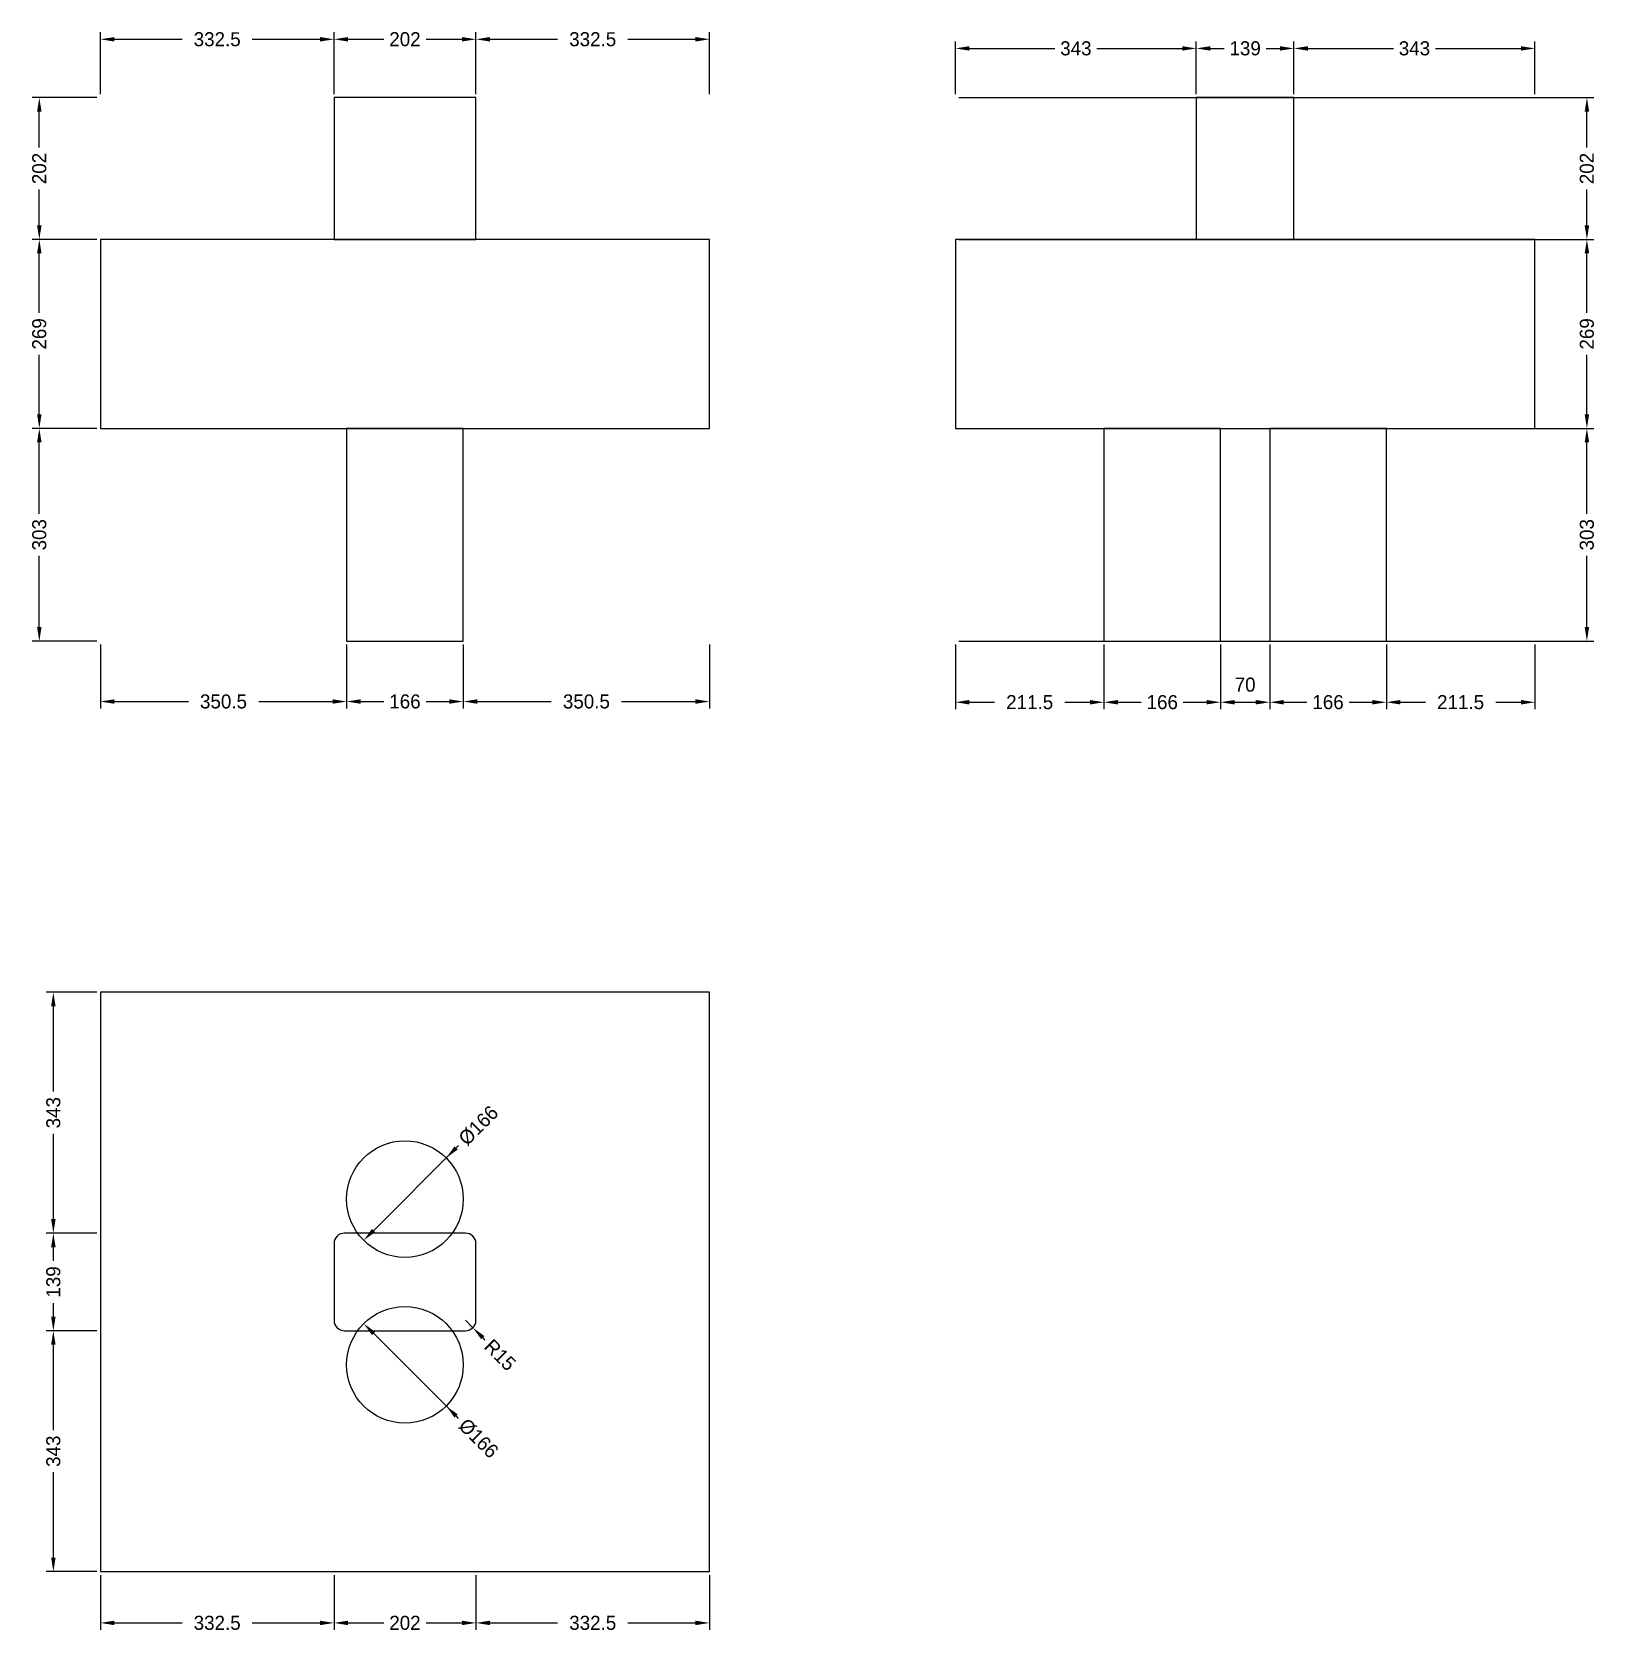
# Model space of a CAD drawing. Header units: metres. Extents: x -97 to 2126, y -83 to 2192.
import ezdxf

# ---------------------------------------------------------------- set-up
doc = ezdxf.new("R2010")
doc.units = ezdxf.units.M
for name, color, linetype in [('chengtai', 7, 'Continuous'), ('dunzhu', 7, 'Continuous'), ('zhuangji', 7, 'Continuous')]:
    doc.layers.add(name, color=color, linetype=linetype)

# ---------------------------------------------------------------- blocks, each defined once
blk = doc.blocks.new('_CLOSEDFILLED')
at = {"color": 0, "linetype": 'BYBLOCK'}
blk.add_solid([(-1, 0.16), (0, 0), (-1, -0.16)], dxfattribs=at)

msp = doc.modelspace()

# ---------------------------------------------------------------- linework, layer by layer
at = {"color": 7}
for p, q in [((0, 2104), (0, 2192)), ((332.5, 2104), (332.5, 2192)), ((332.5, 2104), (332.5, 2192)), ((534.5, 2104), (534.5, 2192)), ((534.5, 2104), (534.5, 2192)), ((867, 2104), (867, 2192)), ((20, 2182), (116.2, 2182)), ((216.2, 2182), (312.5, 2182)), ((352.5, 2182), (403.5, 2182)), ((463.5, 2182), (514.5, 2182)), ((554.5, 2182), (650.8, 2182)), ((750.8, 2182), (847, 2182)), ((1217, 2104), (1217, 2179)), ((1237, 2169), (1358.5, 2169)), ((1418.5, 2169), (1540, 2169)), ((1560, 2104), (1560, 2179)), ((1560, 2104), (1560, 2179)), ((1580, 2169), (1599.5, 2169)), ((1659.5, 2169), (1679, 2169)), ((1699, 2104), (1699, 2179)), ((1699, 2104), (1699, 2179)), ((1719, 2169), (1840.5, 2169)), ((1900.5, 2169), (2022, 2169)), ((2042, 2104), (2042, 2179)), ((-5, 2099), (-97, 2099)), ((1222, 2099), (2126, 2099)), ((-87, 2028), (-87, 2079)), ((2116, 2028), (2116, 2079)), ((-87, 1917), (-87, 1968)), ((2116, 1917), (2116, 1968)), ((-5, 1897), (-97, 1897)), ((-5, 1897), (-97, 1897)), ((1222, 1897), (2126, 1897)), ((1222, 1897), (2126, 1897)), ((-87, 1792.5), (-87, 1877)), ((2116, 1792.5), (2116, 1877)), ((-87, 1648), (-87, 1732.5)), ((2116, 1648), (2116, 1732.5)), ((-5, 1628), (-97, 1628)), ((-5, 1628), (-97, 1628)), ((1222, 1628), (2126, 1628)), ((1222, 1628), (2126, 1628)), ((-87, 1506.5), (-87, 1608)), ((2116, 1506.5), (2116, 1608)), ((-87, 1345), (-87, 1446.5)), ((2116, 1345), (2116, 1446.5)), ((-5, 1325), (-97, 1325)), ((0, 1320), (0, 1229)), ((350.5, 1320), (350.5, 1229)), ((350.5, 1320), (350.5, 1229)), ((516.5, 1320), (516.5, 1229)), ((516.5, 1320), (516.5, 1229)), ((867, 1320), (867, 1229)), ((1217, 1320), (1217, 1228)), ((1222, 1325), (2126, 1325)), ((1428.5, 1320), (1428.5, 1228)), ((1428.5, 1320), (1428.5, 1228)), ((1594.5, 1320), (1594.5, 1228)), ((1594.5, 1320), (1594.5, 1228)), ((1664.5, 1320), (1664.5, 1228)), ((1664.5, 1320), (1664.5, 1228)), ((1830.5, 1320), (1830.5, 1228)), ((1830.5, 1320), (1830.5, 1228)), ((2042, 1320), (2042, 1228)), ((20, 1239), (125.2, 1239)), ((225.3, 1239), (330.5, 1239)), ((370.5, 1239), (403.5, 1239)), ((463.5, 1239), (496.5, 1239)), ((536.5, 1239), (641.8, 1239)), ((741.8, 1239), (847, 1239)), ((1237, 1238), (1272.8, 1238)), ((1372.8, 1238), (1408.5, 1238)), ((1448.5, 1238), (1481.5, 1238)), ((1541.5, 1238), (1574.5, 1238)), ((1614.5, 1238), (1644.5, 1238)), ((1684.5, 1238), (1717.5, 1238)), ((1777.5, 1238), (1810.5, 1238)), ((1850.5, 1238), (1886.2, 1238)), ((1986.2, 1238), (2022, 1238)), ((-5, 825), (-77, 825)), ((-67, 683.5), (-67, 805)), ((-67, 502), (-67, 623.5)), ((506.3, 603.3), (389, 486)), ((509.9, 606.9), (506.3, 603.3)), ((-5, 482), (-77, 482)), ((-5, 482), (-77, 482)), ((-67, 442.5), (-67, 462)), ((-67, 363), (-67, 382.5)), ((-5, 343), (-77, 343)), ((-5, 343), (-77, 343)), ((519.5, 358), (530.1, 347.4)), ((-67, 201.5), (-67, 323)), ((506.3, 221.7), (389, 339)), ((547.8, 329.7), (544.2, 333.3)), ((509.9, 218.1), (506.3, 221.7)), ((-67, 20), (-67, 141.5)), ((-5, 0), (-77, 0)), ((0, -5), (0, -83)), ((332.5, -5), (332.5, -83)), ((332.5, -5), (332.5, -83)), ((534.5, -5), (534.5, -83)), ((534.5, -5), (534.5, -83)), ((867, -5), (867, -83)), ((20, -73), (116.2, -73)), ((216.2, -73), (312.5, -73)), ((352.5, -73), (403.5, -73)), ((463.5, -73), (514.5, -73)), ((554.5, -73), (650.8, -73)), ((750.8, -73), (847, -73))]:
    msp.add_line(p, q, dxfattribs=at)
at = {"layer": 'chengtai'}
for points in [[(0, 1628), (867, 1628), (867, 1897), (0, 1897), (0, 1628)], [(1217, 1628), (2042, 1628), (2042, 1897), (1217, 1897), (1217, 1628)], [(0, 0), (867, 0), (867, 825), (0, 825), (0, 0)]]:
    msp.add_lwpolyline(points, dxfattribs=at)
at = {"layer": 'Defpoints', "color": 7}
for p in [(0, 2182), (332.5, 2182), (534.5, 2182), (1217, 2169), (1560, 2169), (1699, 2169), (0, 2099), (0, 2099), (332.5, 2099), (332.5, 2099), (534.5, 2099), (534.5, 2099), (867, 2099), (1217, 2099), (1217, 2099), (1560, 2099), (1560, 2099), (1699, 2099), (1699, 2099), (2042, 2099), (-87, 1897), (0, 1897), (0, 1897), (1217, 1897), (1217, 1897), (2116, 1897), (-87, 1628), (0, 1628), (0, 1628), (1217, 1628), (1217, 1628), (2116, 1628), (-87, 1325), (0, 1325), (0, 1325), (350.5, 1325), (350.5, 1325), (516.5, 1325), (516.5, 1325), (867, 1325), (1217, 1325), (1217, 1325), (1428.5, 1325), (1428.5, 1325), (1594.5, 1325), (1594.5, 1325), (1664.5, 1325), (1664.5, 1325), (1830.5, 1325), (1830.5, 1325), (2042, 1325), (2116, 1325), (0, 1239), (350.5, 1239), (516.5, 1239), (1217, 1238), (1428.5, 1238), (1594.5, 1238), (1664.5, 1238), (1830.5, 1238), (0, 825), (492.2, 589.2), (433.5, 530.5), (-67, 482), (0, 482), (0, 482), (-67, 343), (0, 343), (0, 343), (519.5, 358), (530.1, 347.4), (433.5, 294.5), (492.2, 235.8), (-67, 0), (0, 0), (0, 0), (332.5, 0), (332.5, 0), (534.5, 0), (534.5, 0), (867, 0), (0, -73), (332.5, -73), (534.5, -73)]:
    msp.add_point(p, dxfattribs=at)
at = {"layer": 'dunzhu'}
for p, q in [((519.5, 482), (347.5, 482)), ((332.5, 467), (332.5, 358)), ((534.5, 358), (534.5, 467)), ((347.5, 343), (519.5, 343))]:
    msp.add_line(p, q, dxfattribs=at)
for points in [[(332.5, 1897), (534.5, 1897), (534.5, 2099), (332.5, 2099), (332.5, 1897)], [(1560, 1897), (1699, 1897), (1699, 2099), (1560, 2099), (1560, 1897)]]:
    msp.add_lwpolyline(points, dxfattribs=at)
for centre, start, end in [((347.5, 467), 90, 180), ((519.5, 467), 0, 90), ((347.5, 358), 180, 270), ((519.5, 358), 270, 360)]:
    msp.add_arc(centre, 15, start, end, dxfattribs=at)
at = {"layer": 'zhuangji'}
for points in [[(350.5, 1325), (516.5, 1325), (516.5, 1628), (350.5, 1628), (350.5, 1325)], [(1428.5, 1325), (1594.5, 1325), (1594.5, 1628), (1428.5, 1628), (1428.5, 1325)], [(1664.5, 1325), (1830.5, 1325), (1830.5, 1628), (1664.5, 1628), (1664.5, 1325)]]:
    msp.add_lwpolyline(points, dxfattribs=at)
for centre in [(433.5, 530.5), (433.5, 530.5), (433.5, 294.5), (433.5, 294.5)]:
    msp.add_circle(centre, 83, dxfattribs=at)

# ---------------------------------------------------------------- block references
at = {"color": 7, "xscale": 20, "yscale": 20}
for p, rotation in [((0, 2182), 180), ((332.5, 2182), 180), ((534.5, 2182), 180), ((1217, 2169), 180), ((1560, 2169), 180), ((1699, 2169), 180), ((-87, 2099), 90), ((2116, 2099), 90), ((-87, 1897), 270), ((2116, 1897), 270), ((-87, 1897), 90), ((2116, 1897), 90), ((-87, 1628), 270), ((2116, 1628), 270), ((-87, 1628), 90), ((2116, 1628), 90), ((-87, 1325), 270), ((2116, 1325), 270), ((0, 1239), 180), ((350.5, 1239), 180), ((516.5, 1239), 180), ((1217, 1238), 180), ((1428.5, 1238), 180), ((1594.5, 1238), 180), ((1664.5, 1238), 180), ((1830.5, 1238), 180), ((-67, 825), 90), ((492.2, 589.2), 225), ((-67, 482), 270), ((-67, 482), 90), ((374.8, 471.8), 225), ((-67, 343), 270), ((-67, 343), 90), ((374.8, 353.2), 135), ((530.1, 347.4), 134.99999999999986), ((492.2, 235.8), 135), ((-67, 0), 270), ((0, -73), 180), ((332.5, -73), 180), ((534.5, -73), 180)]:
    msp.add_blockref('_CLOSEDFILLED', p, dxfattribs=dict(at, rotation=rotation))
for p in [(332.5, 2182), (534.5, 2182), (867, 2182), (1560, 2169), (1699, 2169), (2042, 2169), (350.5, 1239), (516.5, 1239), (867, 1239), (1428.5, 1238), (1594.5, 1238), (1664.5, 1238), (1830.5, 1238), (2042, 1238), (332.5, -73), (534.5, -73), (867, -73)]:
    msp.add_blockref('_CLOSEDFILLED', p, dxfattribs=at)

# ---------------------------------------------------------------- texts
at = {"color": 7, "char_height": 20, "attachment_point": 5}
for s, insert in [('332.5', (166.2, 2182)), ('202', (433.5, 2182)), ('332.5', (700.8, 2182)), ('343', (1388.5, 2169)), ('139', (1629.5, 2169)), ('343', (1870.5, 2169)), ('70', (1629.5, 1263)), ('350.5', (175.2, 1239)), ('166', (433.5, 1239)), ('350.5', (691.8, 1239)), ('211.5', (1322.8, 1238)), ('166', (1511.5, 1238)), ('166', (1747.5, 1238)), ('211.5', (1936.2, 1238)), ('332.5', (166.2, -73)), ('202', (433.5, -73)), ('332.5', (700.8, -73))]:
    msp.add_mtext(s, dxfattribs=dict(at, insert=insert))
for s, insert, rotation in [('202', (-87, 1998), 90), ('202', (2116, 1998), 90), ('269', (-87, 1762.5), 90), ('269', (2116, 1762.5), 90), ('303', (-87, 1476.5), 90), ('303', (2116, 1476.5), 90), ('343', (-67, 653.5), 90), ('%%c166', (538.2, 635.2), 45), ('139', (-67, 412.5), 90), ('R15', (569, 308.5), 315), ('%%c166', (538.2, 189.8), 315), ('343', (-67, 171.5), 90)]:
    msp.add_mtext(s, dxfattribs=dict(at, insert=insert, rotation=rotation))

doc.saveas('drawing.dxf')
